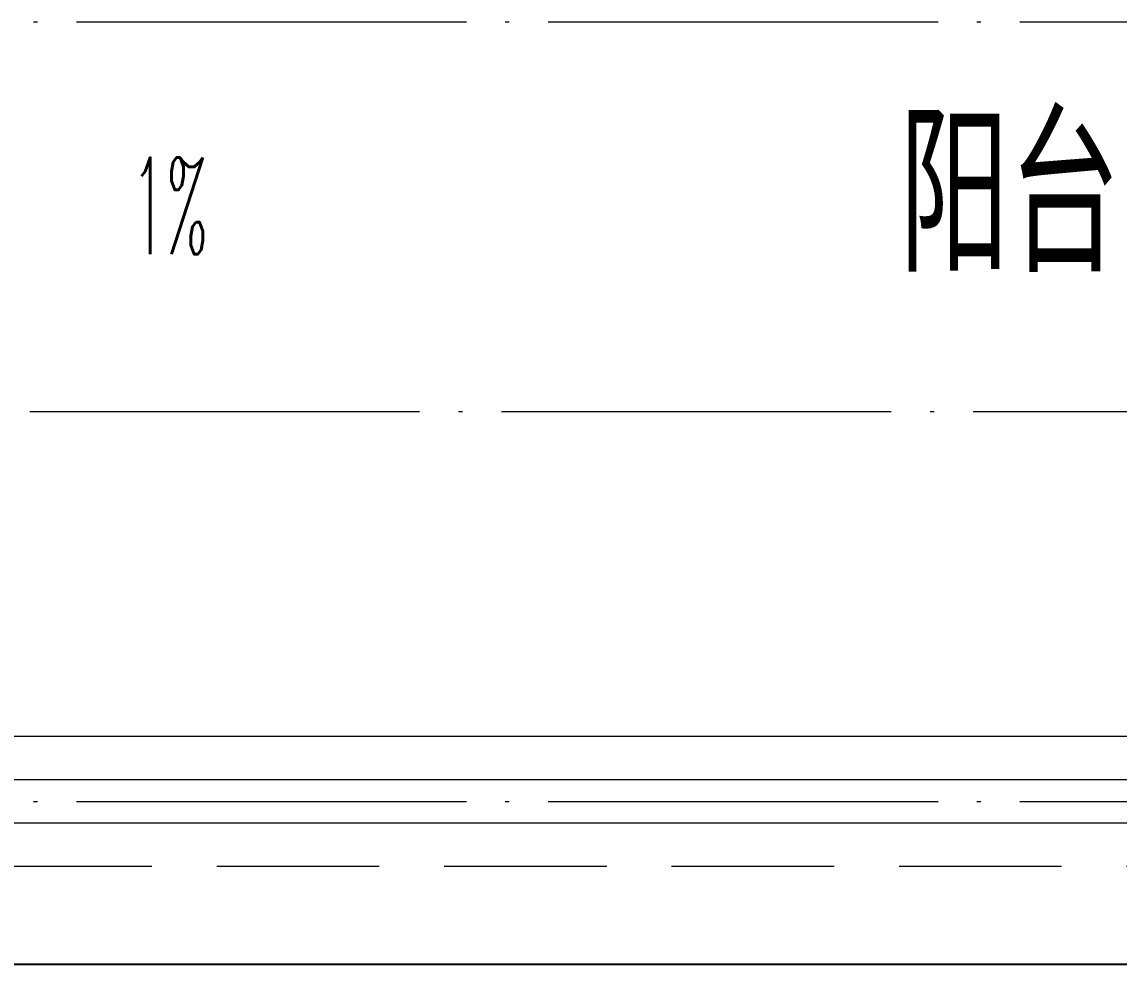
# Model space of a CAD drawing. Extents: x 27938 to 1042331, y -235042 to 1535213.
# Drawn here: x 686867 to 688555, y 364574 to 366024 of the extents above; entities that cross this region are included whole.
import ezdxf

# ---------------------------------------------------------------- set-up
doc = ezdxf.new("R2010")
doc.units = 0
doc.header["$LTSCALE"] = 1000
doc.header["$MEASUREMENT"] = 0
doc.linetypes.add('DASH', pattern=[0.35, 0.25, -0.1])
doc.linetypes.add('DOTE', pattern=[2.42, 2, -0.2, 0.02, -0.2])
for name, color, linetype in [('3.5方案汇报，与郭总、侯月琴确定户型_t8$0$2020.03.04 -1安徽标准化洋房户型(UA）_t8_t8$0$看线', 154, 'Continuous'), ('PUB_TEXT', 4, 'Continuous'), ('看线', 251, 'Continuous')]:
    doc.layers.add(name, color=color, linetype=linetype)
for name, color, linetype, lineweight in [('DOTE', 19, 'DOTE', 9), ('平面-排水沟', 86, 'Continuous', 15), ('平面-栏杆', 135, 'Continuous', 15), ('平面-看线', 45, 'Continuous', 15)]:
    doc.layers.add(name, color=color, linetype=linetype, lineweight=lineweight)
doc.styles.add('_TCH_DIM', font='SIMPLEX.shx', dxfattribs={"width": 0.6, "oblique": 10, "bigfont": 'hztxt.shx'})
doc.styles.get("Standard").update_dxf_attribs({"font": 'gbenor.shx', "bigfont": 'gbcbig.shx'})

# ---------------------------------------------------------------- blocks, each defined once
blk = doc.blocks.new('GFDGDGRDGRDG')
at = {"layer": 'DOTE', "linetype": 'DOTE', "ltscale": 0.3}
for p, q in [((573593.7, 363758.3), (626393.7, 363758.3)), ((626393.7, 363158.3), (573593.7, 363158.3)), ((573593.7, 362558.3), (626393.7, 362558.3))]:
    blk.add_line(p, q, dxfattribs=at)

msp = doc.modelspace()

# ---------------------------------------------------------------- linework, layer by layer
at = {"layer": '平面-排水沟', "color": 8}
msp.add_lwpolyline([(686977.7, 365772.4, 0, 0, 0), (686680.4, 365939.9, 0, 40, 0), (686811.1, 365866.3, 0, 0, 0)], format="xyseb", dxfattribs=at)
at = {"layer": '平面-栏杆', "color": 8}
for points in [[(690566.6, 364857.1), (686066.6, 364857.1)], [(690566.6, 364790.4), (686066.6, 364790.4)]]:
    msp.add_lwpolyline(points, dxfattribs=at)
at = {"layer": '平面-看线', "color": 8}
msp.add_lwpolyline([(690566.6, 364923.7), (686066.6, 364923.7)], dxfattribs=at)
at = {"layer": '平面-看线', "color": 8, "linetype": 'DASH'}
msp.add_lwpolyline([(690566.6, 364723.7), (686066.6, 364723.7)], dxfattribs=at)
at = {"layer": '看线', "color": 8, "ltscale": 0.5}
msp.add_lwpolyline([(686066.6, 364573.7), (690566.6, 364573.7)], dxfattribs=at)

# ---------------------------------------------------------------- block references
at = {"layer": '3.5方案汇报，与郭总、侯月琴确定户型_t8$0$2020.03.04 -1安徽标准化洋房户型(UA）_t8_t8$0$看线', "ltscale": 10}
msp.add_blockref('GFDGDGRDGRDG', (106822.9, 2265.4), dxfattribs=at)

# ---------------------------------------------------------------- texts
at = {"layer": 'PUB_TEXT', "color": 8}
msp.add_text('阳台', height=236.31, dxfattribs=at).set_placement((688216.4, 365638.8))
at = {"layer": '平面-排水沟', "color": 8, "style": '_TCH_DIM', "width": 0.423529}
msp.add_text('1%', height=148.75, dxfattribs=at).set_placement((687034.5, 365666.1))

doc.saveas('drawing.dxf')
